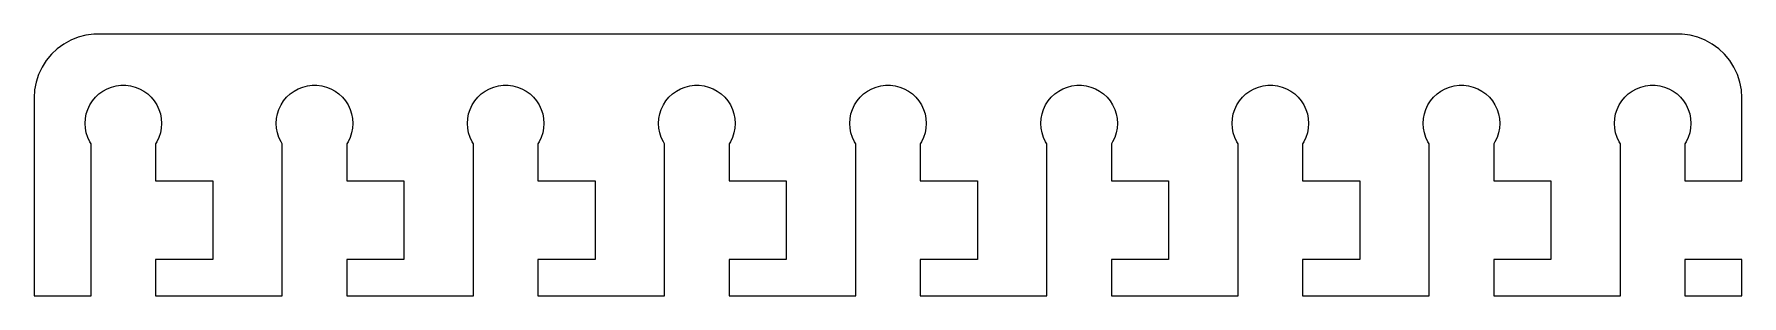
# Model space of a CAD drawing. Header units: metres. Extents: x -67 to 67, y 0 to 20.
import ezdxf

# ---------------------------------------------------------------- set-up
doc = ezdxf.new("R2010")
doc.units = ezdxf.units.M

msp = doc.modelspace()

# ---------------------------------------------------------------- linework, layer by layer
for p, q in [((-63.5451, 20.2553), (-64.1289, 20.0241)), ((-62.9369, 20.4114), (-63.5451, 20.2553)), ((-62.3139, 20.4901), (-62.9369, 20.4114)), ((62.3139, 20.4901), (-62.3139, 20.4901)), ((62.9369, 20.4114), (62.3139, 20.4901)), ((63.5451, 20.2553), (62.9369, 20.4114)), ((64.1289, 20.0241), (63.5451, 20.2553)), ((-65.6448, 18.9227), (-66.0451, 18.4389)), ((-65.1871, 19.3526), (-65.6448, 18.9227)), ((-64.6791, 19.7216), (-65.1871, 19.3526)), ((-64.1289, 20.0241), (-64.6791, 19.7216)), ((64.6791, 19.7216), (64.1289, 20.0241)), ((65.1871, 19.3526), (64.6791, 19.7216)), ((65.6448, 18.9227), (65.1871, 19.3526)), ((66.0451, 18.4389), (65.6448, 18.9227)), ((-66.3815, 17.9088), (-66.6489, 17.3406)), ((-66.0451, 18.4389), (-66.3815, 17.9088)), ((66.3815, 17.9088), (66.0451, 18.4389)), ((66.6489, 17.3406), (66.3815, 17.9088)), ((-66.9606, 16.1267), (-67, 15.5)), ((-66.8429, 16.7434), (-66.9606, 16.1267)), ((-66.6489, 17.3406), (-66.8429, 16.7434)), ((-61.6075, 16.033), (-61.2773, 16.2145)), ((-61.2773, 16.2145), (-60.927, 16.3532)), ((-60.927, 16.3532), (-60.5621, 16.4469)), ((-60.5621, 16.4469), (-60.1884, 16.4941)), ((-60.1884, 16.4941), (-59.8116, 16.4941)), ((-59.8116, 16.4941), (-59.4379, 16.4469)), ((-59.4379, 16.4469), (-59.0729, 16.3532)), ((-59.0729, 16.3532), (-58.7227, 16.2145)), ((-58.7227, 16.2145), (-58.3925, 16.033)), ((-46.6075, 16.033), (-46.2773, 16.2145)), ((-46.2773, 16.2145), (-45.927, 16.3532)), ((-45.927, 16.3532), (-45.5621, 16.4469)), ((-45.5621, 16.4469), (-45.1884, 16.4941)), ((-45.1884, 16.4941), (-44.8116, 16.4941)), ((-44.8116, 16.4941), (-44.4379, 16.4469)), ((-44.4379, 16.4469), (-44.0729, 16.3532)), ((-44.0729, 16.3532), (-43.7227, 16.2145)), ((-43.7227, 16.2145), (-43.3925, 16.033)), ((-31.6075, 16.033), (-31.2773, 16.2145)), ((-31.2773, 16.2145), (-30.927, 16.3532)), ((-30.927, 16.3532), (-30.5621, 16.4469)), ((-30.5621, 16.4469), (-30.1884, 16.4941)), ((-30.1884, 16.4941), (-29.8116, 16.4941)), ((-29.8116, 16.4941), (-29.4379, 16.4469)), ((-29.4379, 16.4469), (-29.0729, 16.3532)), ((-29.0729, 16.3532), (-28.7227, 16.2145)), ((-28.7227, 16.2145), (-28.3925, 16.033)), ((-16.6075, 16.033), (-16.2773, 16.2145)), ((-16.2773, 16.2145), (-15.927, 16.3532)), ((-15.927, 16.3532), (-15.5621, 16.4469)), ((-15.5621, 16.4469), (-15.1884, 16.4941)), ((-15.1884, 16.4941), (-14.8116, 16.4941)), ((-14.8116, 16.4941), (-14.4379, 16.4469)), ((-14.4379, 16.4469), (-14.0729, 16.3532)), ((-14.0729, 16.3532), (-13.7227, 16.2145)), ((-13.7227, 16.2145), (-13.3925, 16.033)), ((-1.60747, 16.033), (-1.27733, 16.2145)), ((-1.27733, 16.2145), (-0.92705, 16.3532)), ((-0.92705, 16.3532), (-0.56213, 16.4469)), ((-0.56213, 16.4469), (-0.18837, 16.4941)), ((-0.18837, 16.4941), (0.18837, 16.4941)), ((0.18837, 16.4941), (0.56213, 16.4469)), ((0.56213, 16.4469), (0.92705, 16.3532)), ((0.92705, 16.3532), (1.27733, 16.2145)), ((1.27733, 16.2145), (1.60747, 16.033)), ((13.3925, 16.033), (13.7227, 16.2145)), ((13.7227, 16.2145), (14.0729, 16.3532)), ((14.0729, 16.3532), (14.4379, 16.4469)), ((14.4379, 16.4469), (14.8116, 16.4941)), ((14.8116, 16.4941), (15.1884, 16.4941)), ((15.1884, 16.4941), (15.5621, 16.4469)), ((15.5621, 16.4469), (15.927, 16.3532)), ((15.927, 16.3532), (16.2773, 16.2145)), ((16.2773, 16.2145), (16.6075, 16.033)), ((28.3925, 16.033), (28.7227, 16.2145)), ((28.7227, 16.2145), (29.0729, 16.3532)), ((29.0729, 16.3532), (29.4379, 16.4469)), ((29.4379, 16.4469), (29.8116, 16.4941)), ((29.8116, 16.4941), (30.1884, 16.4941)), ((30.1884, 16.4941), (30.5621, 16.4469)), ((30.5621, 16.4469), (30.927, 16.3532)), ((30.927, 16.3532), (31.2773, 16.2145)), ((31.2773, 16.2145), (31.6075, 16.033)), ((43.3925, 16.033), (43.7227, 16.2145)), ((43.7227, 16.2145), (44.0729, 16.3532)), ((44.0729, 16.3532), (44.4379, 16.4469)), ((44.4379, 16.4469), (44.8116, 16.4941)), ((44.8116, 16.4941), (45.1884, 16.4941)), ((45.1884, 16.4941), (45.5621, 16.4469)), ((45.5621, 16.4469), (45.927, 16.3532)), ((45.927, 16.3532), (46.2773, 16.2145)), ((46.2773, 16.2145), (46.6075, 16.033)), ((58.3925, 16.033), (58.7227, 16.2145)), ((58.7227, 16.2145), (59.0729, 16.3532)), ((59.0729, 16.3532), (59.4379, 16.4469)), ((59.4379, 16.4469), (59.8116, 16.4941)), ((59.8116, 16.4941), (60.1884, 16.4941)), ((60.1884, 16.4941), (60.5621, 16.4469)), ((60.5621, 16.4469), (60.927, 16.3532)), ((60.927, 16.3532), (61.2773, 16.2145)), ((61.2773, 16.2145), (61.6075, 16.033)), ((66.8429, 16.7434), (66.6489, 17.3406)), ((66.9606, 16.1267), (66.8429, 16.7434)), ((67, 15.5), (66.9606, 16.1267)), ((-67, 15.5), (-67, 0)), ((-62.7893, 14.6044), (-62.6289, 14.9453)), ((-62.6289, 14.9453), (-62.427, 15.2634)), ((-62.427, 15.2634), (-62.1869, 15.5536)), ((-62.1869, 15.5536), (-61.9123, 15.8115)), ((-61.9123, 15.8115), (-61.6075, 16.033)), ((-58.3925, 16.033), (-58.0877, 15.8115)), ((-58.0877, 15.8115), (-57.8131, 15.5536)), ((-57.8131, 15.5536), (-57.5729, 15.2634)), ((-57.5729, 15.2634), (-57.3711, 14.9453)), ((-57.3711, 14.9453), (-57.2107, 14.6044)), ((-47.7893, 14.6044), (-47.6289, 14.9453)), ((-47.6289, 14.9453), (-47.427, 15.2634)), ((-47.427, 15.2634), (-47.1869, 15.5536)), ((-47.1869, 15.5536), (-46.9123, 15.8115)), ((-46.9123, 15.8115), (-46.6075, 16.033)), ((-43.3925, 16.033), (-43.0877, 15.8115)), ((-43.0877, 15.8115), (-42.8131, 15.5536)), ((-42.8131, 15.5536), (-42.5729, 15.2634)), ((-42.5729, 15.2634), (-42.3711, 14.9453)), ((-42.3711, 14.9453), (-42.2107, 14.6044)), ((-32.7893, 14.6044), (-32.6289, 14.9453)), ((-32.6289, 14.9453), (-32.427, 15.2634)), ((-32.427, 15.2634), (-32.1869, 15.5536)), ((-32.1869, 15.5536), (-31.9123, 15.8115)), ((-31.9123, 15.8115), (-31.6075, 16.033)), ((-28.3925, 16.033), (-28.0877, 15.8115)), ((-28.0877, 15.8115), (-27.8131, 15.5536)), ((-27.8131, 15.5536), (-27.5729, 15.2634)), ((-27.5729, 15.2634), (-27.3711, 14.9453)), ((-27.3711, 14.9453), (-27.2107, 14.6044)), ((-17.7893, 14.6044), (-17.6289, 14.9453)), ((-17.6289, 14.9453), (-17.427, 15.2634)), ((-17.427, 15.2634), (-17.1869, 15.5536)), ((-17.1869, 15.5536), (-16.9123, 15.8115)), ((-16.9123, 15.8115), (-16.6075, 16.033)), ((-13.3925, 16.033), (-13.0877, 15.8115)), ((-13.0877, 15.8115), (-12.8131, 15.5536)), ((-12.8131, 15.5536), (-12.5729, 15.2634)), ((-12.5729, 15.2634), (-12.3711, 14.9453)), ((-12.3711, 14.9453), (-12.2107, 14.6044)), ((-2.78932, 14.6044), (-2.62891, 14.9453)), ((-2.62891, 14.9453), (-2.42705, 15.2634)), ((-2.42705, 15.2634), (-2.1869, 15.5536)), ((-2.1869, 15.5536), (-1.91226, 15.8115)), ((-1.91226, 15.8115), (-1.60747, 16.033)), ((1.60747, 16.033), (1.91226, 15.8115)), ((1.91226, 15.8115), (2.1869, 15.5536)), ((2.1869, 15.5536), (2.42705, 15.2634)), ((2.42705, 15.2634), (2.62891, 14.9453)), ((2.62891, 14.9453), (2.78932, 14.6044)), ((12.2107, 14.6044), (12.3711, 14.9453)), ((12.3711, 14.9453), (12.5729, 15.2634)), ((12.5729, 15.2634), (12.8131, 15.5536)), ((12.8131, 15.5536), (13.0877, 15.8115)), ((13.0877, 15.8115), (13.3925, 16.033)), ((16.6075, 16.033), (16.9123, 15.8115)), ((16.9123, 15.8115), (17.1869, 15.5536)), ((17.1869, 15.5536), (17.427, 15.2634)), ((17.427, 15.2634), (17.6289, 14.9453)), ((17.6289, 14.9453), (17.7893, 14.6044)), ((27.2107, 14.6044), (27.3711, 14.9453)), ((27.3711, 14.9453), (27.5729, 15.2634)), ((27.5729, 15.2634), (27.8131, 15.5536)), ((27.8131, 15.5536), (28.0877, 15.8115)), ((28.0877, 15.8115), (28.3925, 16.033)), ((31.6075, 16.033), (31.9123, 15.8115)), ((31.9123, 15.8115), (32.1869, 15.5536)), ((32.1869, 15.5536), (32.427, 15.2634)), ((32.427, 15.2634), (32.6289, 14.9453)), ((32.6289, 14.9453), (32.7893, 14.6044)), ((42.2107, 14.6044), (42.3711, 14.9453)), ((42.3711, 14.9453), (42.5729, 15.2634)), ((42.5729, 15.2634), (42.8131, 15.5536)), ((42.8131, 15.5536), (43.0877, 15.8115)), ((43.0877, 15.8115), (43.3925, 16.033)), ((46.6075, 16.033), (46.9123, 15.8115)), ((46.9123, 15.8115), (47.1869, 15.5536)), ((47.1869, 15.5536), (47.427, 15.2634)), ((47.427, 15.2634), (47.6289, 14.9453)), ((47.6289, 14.9453), (47.7893, 14.6044)), ((57.2107, 14.6044), (57.3711, 14.9453)), ((57.3711, 14.9453), (57.5729, 15.2634)), ((57.5729, 15.2634), (57.8131, 15.5536)), ((57.8131, 15.5536), (58.0877, 15.8115)), ((58.0877, 15.8115), (58.3925, 16.033)), ((61.6075, 16.033), (61.9123, 15.8115)), ((61.9123, 15.8115), (62.1869, 15.5536)), ((62.1869, 15.5536), (62.427, 15.2634)), ((62.427, 15.2634), (62.6289, 14.9453)), ((62.6289, 14.9453), (62.7893, 14.6044)), ((67, 9), (67, 15.5)), ((-63, 13.5), (-62.9763, 13.876)), ((-62.9763, 13.124), (-63, 13.5)), ((-62.9763, 13.876), (-62.9057, 14.2461)), ((-62.9057, 14.2461), (-62.7893, 14.6044)), ((-57.2107, 14.6044), (-57.0942, 14.2461)), ((-57.0942, 14.2461), (-57.0237, 13.876)), ((-57.0237, 13.876), (-57, 13.5)), ((-57, 13.5), (-57.0237, 13.124)), ((-48, 13.5), (-47.9763, 13.876)), ((-47.9763, 13.124), (-48, 13.5)), ((-47.9763, 13.876), (-47.9057, 14.2461)), ((-47.9057, 14.2461), (-47.7893, 14.6044)), ((-42.2107, 14.6044), (-42.0942, 14.2461)), ((-42.0942, 14.2461), (-42.0237, 13.876)), ((-42.0237, 13.876), (-42, 13.5)), ((-42, 13.5), (-42.0237, 13.124)), ((-33, 13.5), (-32.9763, 13.876)), ((-32.9763, 13.124), (-33, 13.5)), ((-32.9763, 13.876), (-32.9057, 14.2461)), ((-32.9057, 14.2461), (-32.7893, 14.6044)), ((-27.2107, 14.6044), (-27.0942, 14.2461)), ((-27.0942, 14.2461), (-27.0237, 13.876)), ((-27.0237, 13.876), (-27, 13.5)), ((-27, 13.5), (-27.0237, 13.124)), ((-18, 13.5), (-17.9763, 13.876)), ((-17.9763, 13.124), (-18, 13.5)), ((-17.9763, 13.876), (-17.9057, 14.2461)), ((-17.9057, 14.2461), (-17.7893, 14.6044)), ((-12.2107, 14.6044), (-12.0942, 14.2461)), ((-12.0942, 14.2461), (-12.0237, 13.876)), ((-12.0237, 13.876), (-12, 13.5)), ((-12, 13.5), (-12.0237, 13.124)), ((-3, 13.5), (-2.97633, 13.876)), ((-2.97633, 13.124), (-3, 13.5)), ((-2.97633, 13.876), (-2.90575, 14.2461)), ((-2.90575, 14.2461), (-2.78932, 14.6044)), ((2.78932, 14.6044), (2.90575, 14.2461)), ((2.90575, 14.2461), (2.97633, 13.876)), ((2.97633, 13.876), (3, 13.5)), ((3, 13.5), (2.97633, 13.124)), ((12, 13.5), (12.0237, 13.876)), ((12.0237, 13.124), (12, 13.5)), ((12.0237, 13.876), (12.0942, 14.2461)), ((12.0942, 14.2461), (12.2107, 14.6044)), ((17.7893, 14.6044), (17.9057, 14.2461)), ((17.9057, 14.2461), (17.9763, 13.876)), ((17.9763, 13.876), (18, 13.5)), ((18, 13.5), (17.9763, 13.124)), ((27, 13.5), (27.0237, 13.876)), ((27.0237, 13.124), (27, 13.5)), ((27.0237, 13.876), (27.0942, 14.2461)), ((27.0942, 14.2461), (27.2107, 14.6044)), ((32.7893, 14.6044), (32.9057, 14.2461)), ((32.9057, 14.2461), (32.9763, 13.876)), ((32.9763, 13.876), (33, 13.5)), ((33, 13.5), (32.9763, 13.124)), ((42, 13.5), (42.0237, 13.876)), ((42.0237, 13.124), (42, 13.5)), ((42.0237, 13.876), (42.0942, 14.2461)), ((42.0942, 14.2461), (42.2107, 14.6044)), ((47.7893, 14.6044), (47.9057, 14.2461)), ((47.9057, 14.2461), (47.9763, 13.876)), ((47.9763, 13.876), (48, 13.5)), ((48, 13.5), (47.9763, 13.124)), ((57, 13.5), (57.0237, 13.876)), ((57.0237, 13.124), (57, 13.5)), ((57.0237, 13.876), (57.0942, 14.2461)), ((57.0942, 14.2461), (57.2107, 14.6044)), ((62.7893, 14.6044), (62.9057, 14.2461)), ((62.9057, 14.2461), (62.9763, 13.876)), ((62.9763, 13.876), (63, 13.5)), ((63, 13.5), (62.9763, 13.124)), ((-62.9057, 12.7539), (-62.9763, 13.124)), ((-62.7893, 12.3956), (-62.9057, 12.7539)), ((-62.6289, 12.0547), (-62.7893, 12.3956)), ((-57.2107, 12.3956), (-57.3711, 12.0547)), ((-57.0942, 12.7539), (-57.2107, 12.3956)), ((-57.0237, 13.124), (-57.0942, 12.7539)), ((-47.9057, 12.7539), (-47.9763, 13.124)), ((-47.7893, 12.3956), (-47.9057, 12.7539)), ((-47.6289, 12.0547), (-47.7893, 12.3956)), ((-42.2107, 12.3956), (-42.3711, 12.0547)), ((-42.0942, 12.7539), (-42.2107, 12.3956)), ((-42.0237, 13.124), (-42.0942, 12.7539)), ((-32.9057, 12.7539), (-32.9763, 13.124)), ((-32.7893, 12.3956), (-32.9057, 12.7539)), ((-32.6289, 12.0547), (-32.7893, 12.3956)), ((-27.2107, 12.3956), (-27.3711, 12.0547)), ((-27.0942, 12.7539), (-27.2107, 12.3956)), ((-27.0237, 13.124), (-27.0942, 12.7539)), ((-17.9057, 12.7539), (-17.9763, 13.124)), ((-17.7893, 12.3956), (-17.9057, 12.7539)), ((-17.6289, 12.0547), (-17.7893, 12.3956)), ((-12.2107, 12.3956), (-12.3711, 12.0547)), ((-12.0942, 12.7539), (-12.2107, 12.3956)), ((-12.0237, 13.124), (-12.0942, 12.7539)), ((-2.90575, 12.7539), (-2.97633, 13.124)), ((-2.78932, 12.3956), (-2.90575, 12.7539)), ((-2.62891, 12.0547), (-2.78932, 12.3956)), ((2.78932, 12.3956), (2.62891, 12.0547)), ((2.90575, 12.7539), (2.78932, 12.3956)), ((2.97633, 13.124), (2.90575, 12.7539)), ((12.0942, 12.7539), (12.0237, 13.124)), ((12.2107, 12.3956), (12.0942, 12.7539)), ((12.3711, 12.0547), (12.2107, 12.3956)), ((17.7893, 12.3956), (17.6289, 12.0547)), ((17.9057, 12.7539), (17.7893, 12.3956)), ((17.9763, 13.124), (17.9057, 12.7539)), ((27.0942, 12.7539), (27.0237, 13.124)), ((27.2107, 12.3956), (27.0942, 12.7539)), ((27.3711, 12.0547), (27.2107, 12.3956)), ((32.7893, 12.3956), (32.6289, 12.0547)), ((32.9057, 12.7539), (32.7893, 12.3956)), ((32.9763, 13.124), (32.9057, 12.7539)), ((42.0942, 12.7539), (42.0237, 13.124)), ((42.2107, 12.3956), (42.0942, 12.7539)), ((42.3711, 12.0547), (42.2107, 12.3956)), ((47.7893, 12.3956), (47.6289, 12.0547)), ((47.9057, 12.7539), (47.7893, 12.3956)), ((47.9763, 13.124), (47.9057, 12.7539)), ((57.0942, 12.7539), (57.0237, 13.124)), ((57.2107, 12.3956), (57.0942, 12.7539)), ((57.3711, 12.0547), (57.2107, 12.3956)), ((62.7893, 12.3956), (62.6289, 12.0547)), ((62.9057, 12.7539), (62.7893, 12.3956)), ((62.9763, 13.124), (62.9057, 12.7539)), ((-62.5307, 11.9), (-62.6289, 12.0547)), ((-62.5307, 0), (-62.5307, 11.9)), ((-57.3711, 12.0547), (-57.4693, 11.9)), ((-57.4693, 11.9), (-57.4693, 9)), ((-47.5307, 11.9), (-47.6289, 12.0547)), ((-47.5307, 0), (-47.5307, 11.9)), ((-42.3711, 12.0547), (-42.4693, 11.9)), ((-42.4693, 11.9), (-42.4693, 9)), ((-32.5307, 11.9), (-32.6289, 12.0547)), ((-32.5307, 0), (-32.5307, 11.9)), ((-27.3711, 12.0547), (-27.4693, 11.9)), ((-27.4693, 11.9), (-27.4693, 9)), ((-17.5307, 11.9), (-17.6289, 12.0547)), ((-17.5307, 0), (-17.5307, 11.9)), ((-12.3711, 12.0547), (-12.4693, 11.9)), ((-12.4693, 11.9), (-12.4693, 9)), ((-2.53072, 11.9), (-2.62891, 12.0547)), ((-2.53072, 0), (-2.53072, 11.9)), ((2.62891, 12.0547), (2.53072, 11.9)), ((2.53072, 11.9), (2.53072, 9)), ((12.4693, 11.9), (12.3711, 12.0547)), ((12.4693, 0), (12.4693, 11.9)), ((17.6289, 12.0547), (17.5307, 11.9)), ((17.5307, 11.9), (17.5307, 9)), ((27.4693, 11.9), (27.3711, 12.0547)), ((27.4693, 0), (27.4693, 11.9)), ((32.6289, 12.0547), (32.5307, 11.9)), ((32.5307, 11.9), (32.5307, 9)), ((42.4693, 11.9), (42.3711, 12.0547)), ((42.4693, 0), (42.4693, 11.9)), ((47.6289, 12.0547), (47.5307, 11.9)), ((47.5307, 11.9), (47.5307, 9)), ((57.4693, 11.9), (57.3711, 12.0547)), ((57.4693, 0), (57.4693, 11.9)), ((62.6289, 12.0547), (62.5307, 11.9)), ((62.5307, 11.9), (62.5307, 9)), ((-57.4693, 9), (-52.9809, 9)), ((-52.9809, 9), (-52.9809, 2.82999)), ((-42.4693, 9), (-37.9809, 9)), ((-37.9809, 9), (-37.9809, 2.82999)), ((-27.4693, 9), (-22.9809, 9)), ((-22.9809, 9), (-22.9809, 2.82999)), ((-12.4693, 9), (-7.98093, 9)), ((-7.98093, 9), (-7.98093, 2.82999)), ((2.53072, 9), (7.01906, 9)), ((7.01906, 9), (7.01906, 2.82999)), ((17.5307, 9), (22.0191, 9)), ((22.0191, 9), (22.0191, 2.82999)), ((32.5307, 9), (37.0191, 9)), ((37.0191, 9), (37.0191, 2.82999)), ((47.5307, 9), (52.0191, 9)), ((52.0191, 9), (52.0191, 2.82999)), ((62.5307, 9), (67, 9)), ((-52.9809, 2.82999), (-57.4693, 2.82999)), ((-57.4693, 2.82999), (-57.4693, 0)), ((-37.9809, 2.82999), (-42.4693, 2.82999)), ((-42.4693, 2.82999), (-42.4693, 0)), ((-22.9809, 2.82999), (-27.4693, 2.82999)), ((-27.4693, 2.82999), (-27.4693, 0)), ((-7.98093, 2.82999), (-12.4693, 2.82999)), ((-12.4693, 2.82999), (-12.4693, 0)), ((7.01906, 2.82999), (2.53072, 2.82999)), ((2.53072, 2.82999), (2.53072, 0)), ((22.0191, 2.82999), (17.5307, 2.82999)), ((17.5307, 2.82999), (17.5307, 0)), ((37.0191, 2.82999), (32.5307, 2.82999)), ((32.5307, 2.82999), (32.5307, 0)), ((52.0191, 2.82999), (47.5307, 2.82999)), ((47.5307, 2.82999), (47.5307, 0)), ((67, 2.82999), (62.5307, 2.82999)), ((62.5307, 2.82999), (62.5307, 0)), ((67, 0), (67, 2.82999)), ((-67, 0), (-62.5307, 0)), ((-57.4693, 0), (-47.5307, 0)), ((-42.4693, 0), (-32.5307, 0)), ((-27.4693, 0), (-17.5307, 0)), ((-12.4693, 0), (-2.53072, 0)), ((2.53072, 0), (12.4693, 0)), ((17.5307, 0), (27.4693, 0)), ((32.5307, 0), (42.4693, 0)), ((47.5307, 0), (57.4693, 0)), ((62.5307, 0), (67, 0))]:
    msp.add_line(p, q)

doc.saveas('drawing.dxf')
